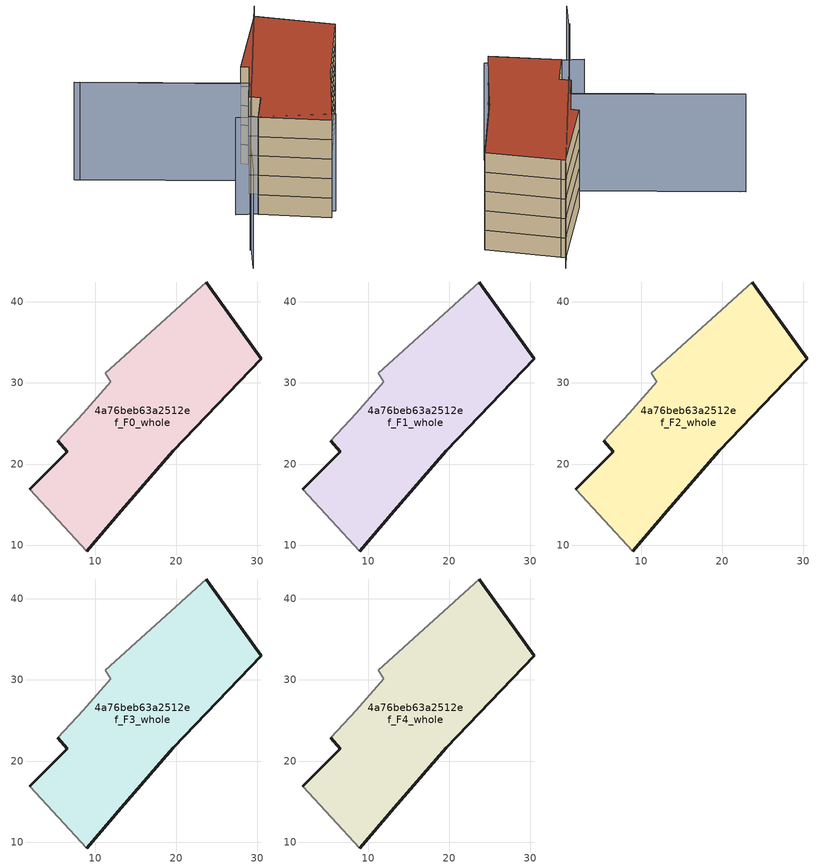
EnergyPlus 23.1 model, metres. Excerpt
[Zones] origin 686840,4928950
4a76beb63a2512ef_F0_whole
 floor ground (EU_floor_Construction): 24.13,41.82 30.46,32.97 19.62,21.62 19.19,21.17 13.25,14.26 8.96,9.27 1.96,16.91 6.55,21.54 5.41,22.87 8.51,26.26 11.92,30.16 11.22,31.17 23.68,42.45 z0
 wall outside (EU_wall_Construction): 5.41,22.87 6.55,21.54 1.96,16.91 / 8.96,9.27 13.25,14.26 19.19,21.17 19.62,21.62 30.46,32.97 24.13,41.82 23.68,42.45 z0:3
 wall adiabatic (EU_wall_Construction): 1.96,16.91 8.96,9.27 / 23.68,42.45 11.22,31.17 11.92,30.16 8.51,26.26 5.41,22.87 z0:3
4a76beb63a2512ef_F1_whole
 floor to 4a76beb63a2512ef_F0_whole (EU_floor_Construction): 24.13,41.82 30.46,32.97 19.62,21.62 19.19,21.17 13.25,14.26 8.96,9.27 1.96,16.91 6.55,21.54 5.41,22.87 8.51,26.26 11.92,30.16 11.22,31.17 23.68,42.45 z3
 wall outside (EU_wall_Construction): 5.41,22.87 6.55,21.54 1.96,16.91 / 8.96,9.27 13.25,14.26 19.19,21.17 19.62,21.62 30.46,32.97 24.13,41.82 23.68,42.45 z3:6
 wall adiabatic (EU_wall_Construction): 1.96,16.91 8.96,9.27 / 23.68,42.45 11.22,31.17 11.92,30.16 8.51,26.26 5.41,22.87 z3:6
4a76beb63a2512ef_F2_whole
 floor to 4a76beb63a2512ef_F1_whole (EU_floor_Construction): 24.13,41.82 30.46,32.97 19.62,21.62 19.19,21.17 13.25,14.26 8.96,9.27 1.96,16.91 6.55,21.54 5.41,22.87 8.51,26.26 11.92,30.16 11.22,31.17 23.68,42.45 z6
 wall outside (EU_wall_Construction): 5.41,22.87 6.55,21.54 1.96,16.91 / 8.96,9.27 13.25,14.26 19.19,21.17 19.62,21.62 30.46,32.97 24.13,41.82 23.68,42.45 z6:9
 wall adiabatic (EU_wall_Construction): 1.96,16.91 8.96,9.27 / 23.68,42.45 11.22,31.17 11.92,30.16 8.51,26.26 5.41,22.87 z6:9
4a76beb63a2512ef_F3_whole
 floor to 4a76beb63a2512ef_F2_whole (EU_floor_Construction): 24.13,41.82 30.46,32.97 19.62,21.62 19.19,21.17 13.25,14.26 8.96,9.27 1.96,16.91 6.55,21.54 5.41,22.87 8.51,26.26 11.92,30.16 11.22,31.17 23.68,42.45 z9
 wall outside (EU_wall_Construction): 5.41,22.87 6.55,21.54 1.96,16.91 / 8.96,9.27 13.25,14.26 19.19,21.17 19.62,21.62 30.46,32.97 24.13,41.82 23.68,42.45 z9:12
 wall adiabatic (EU_wall_Construction): 1.96,16.91 8.96,9.27 / 23.68,42.45 11.22,31.17 11.92,30.16 8.51,26.26 5.41,22.87 z9:12
4a76beb63a2512ef_F4_whole
 floor to 4a76beb63a2512ef_F3_whole (EU_floor_Construction): 24.13,41.82 30.46,32.97 19.62,21.62 19.19,21.17 13.25,14.26 8.96,9.27 1.96,16.91 6.55,21.54 5.41,22.87 8.51,26.26 11.92,30.16 11.22,31.17 23.68,42.45 z12
 wall outside (EU_wall_Construction): 5.41,22.87 6.55,21.54 1.96,16.91 / 8.96,9.27 13.25,14.26 19.19,21.17 19.62,21.62 30.46,32.97 24.13,41.82 23.68,42.45 z12:15
 wall adiabatic (EU_wall_Construction): 1.96,16.91 8.96,9.27 / 23.68,42.45 11.22,31.17 11.92,30.16 8.51,26.26 5.41,22.87 z12:15
 roof outside (EU_roof_Construction): 19.19,21.17 19.62,21.62 30.46,32.97 24.13,41.82 23.68,42.45 11.22,31.17 11.92,30.16 8.51,26.26 5.41,22.87 6.55,21.54 1.96,16.91 8.96,9.27 13.25,14.26 z15
shading: -0.51,18.84 10.82,10.56 / -6.01,9.3 -10.4,3.96 / -9.73,42.59 8.75,26.05 / 8.75,26.05 -6.85,8.64 / 26.01,45.01 8.67,25.9 / 8.67,25.9 -9.16,42.08 z0:15
[Building]
EU S2 Campaign: North Axis=0; Terrain=City; Solar Distribution=FullExterior
[Site:Location]
Bologna: Latitude=44.5; Longitude=11.25; Time Zone=1; Elevation=37
[SizingPeriod:WeatherFileDays]
AnnualSizingPeriod: Begin Month=1; Begin Day of Month=1; End Month=12; End Day of Month=31; Day of Week for Start Day=Monday; Use Weather File Daylight Saving Period=No; Use Weather File Rain and Snow Indicators=No
[MATERIAL]
EU_InternalMass_Material: Roughness=MediumRough; Thickness=0.1; Conductivity=1; Density=1800; Specific Heat=900; Thermal Absorptance=0.9; Solar Absorptance=0.7; Visible Absorptance=0.7
[MATERIAL:NOMASS] Roughness=MediumRough; Thermal Absorptance=0.9; Solar Absorptance=0.7; Visible Absorptance=0.7
Name | Thermal Resistance
EU_wall_NoMass | 0.905828
EU_roof_NoMass | 0.37593
EU_floor_NoMass | 0.67114
[CONSTRUCTION]
EU_wall_Construction: EU_wall_NoMass
EU_roof_Construction: EU_roof_NoMass
EU_floor_Construction: EU_floor_NoMass
EU_InternalMass_Construction: EU_InternalMass_Material
[ZONE] Type=1; Multiplier=1; Ceiling Height=autocalculate; Volume=1126.85; Floor Area=autocalculate; Part of Total Floor Area=Yes
4a76beb63a2512ef_F0_whole; 4a76beb63a2512ef_F1_whole; 4a76beb63a2512ef_F2_whole; 4a76beb63a2512ef_F3_whole; 4a76beb63a2512ef_F4_whole
[INTERNALMASS] Construction=EU_InternalMass_Construction; Surface Area=361.745
Name | Zone or ZoneList
4a76beb63a2512ef_F0_whole_EU_InternalMass | 4a76beb63a2512ef_F0_whole
4a76beb63a2512ef_F1_whole_EU_InternalMass | 4a76beb63a2512ef_F1_whole
4a76beb63a2512ef_F2_whole_EU_InternalMass | 4a76beb63a2512ef_F2_whole
4a76beb63a2512ef_F3_whole_EU_InternalMass | 4a76beb63a2512ef_F3_whole
4a76beb63a2512ef_F4_whole_EU_InternalMass | 4a76beb63a2512ef_F4_whole
[OTHEREQUIPMENT] Fuel Type=Electricity; Design Level Calculation Method=Watts/Area; Power per Zone Floor Area=1; Fraction Latent=0; Fraction Radiant=0; Fraction Lost=0; Carbon Dioxide Generation Rate=0; EndUse Subcategory=EU_Step8_InternalGains
Name | Zone or ZoneList or Space or SpaceList | Schedule
EU_Step8_InternalGain_4a76beb63a2512ef_F0_whole_f000 | 4a76beb63a2512ef_F0_whole | EU_Step8_GainSchedule_4a76beb63a2512ef_F0_whole_f000
EU_Step8_InternalGain_4a76beb63a2512ef_F1_whole_f000 | 4a76beb63a2512ef_F1_whole | EU_Step8_GainSchedule_4a76beb63a2512ef_F1_whole_f000
EU_Step8_InternalGain_4a76beb63a2512ef_F2_whole_f000 | 4a76beb63a2512ef_F2_whole | EU_Step8_GainSchedule_4a76beb63a2512ef_F2_whole_f000
EU_Step8_InternalGain_4a76beb63a2512ef_F3_whole_f000 | 4a76beb63a2512ef_F3_whole | EU_Step8_GainSchedule_4a76beb63a2512ef_F3_whole_f000
EU_Step8_InternalGain_4a76beb63a2512ef_F4_whole_f000 | 4a76beb63a2512ef_F4_whole | EU_Step8_GainSchedule_4a76beb63a2512ef_F4_whole_f000
[ZONEVENTILATION:DESIGNFLOWRATE] Schedule=EU_AlwaysOn; Design Flow Rate Calculation Method=AirChanges/Hour; Air Changes per Hour=0.73129; Ventilation Type=Natural; Fan Pressure Rise=0; Fan Total Efficiency=1; Constant Term Coefficient=1; Temperature Term Coefficient=0; Velocity Term Coefficient=0; Velocity Squared Term Coefficient=0; Minimum Indoor Temperature=-100; Maximum Indoor Temperature=100; Delta Temperature=-100; Minimum Outdoor Temperature=-100; Maximum Outdoor Temperature=100; Maximum Wind Speed=40
Name | Zone or ZoneList or Space or SpaceList
EU_ConstantAir_4a76beb63a2512ef_F0_whole | 4a76beb63a2512ef_F0_whole
EU_ConstantAir_4a76beb63a2512ef_F1_whole | 4a76beb63a2512ef_F1_whole
EU_ConstantAir_4a76beb63a2512ef_F2_whole | 4a76beb63a2512ef_F2_whole
EU_ConstantAir_4a76beb63a2512ef_F3_whole | 4a76beb63a2512ef_F3_whole
EU_ConstantAir_4a76beb63a2512ef_F4_whole | 4a76beb63a2512ef_F4_whole
[HVACTEMPLATE:THERMOSTAT] Constant Heating Setpoint=20; Constant Cooling Setpoint=50
EU_HeatOnly_4a76beb63a2512ef_F0_whole; EU_HeatOnly_4a76beb63a2512ef_F1_whole; EU_HeatOnly_4a76beb63a2512ef_F2_whole; EU_HeatOnly_4a76beb63a2512ef_F3_whole; EU_HeatOnly_4a76beb63a2512ef_F4_whole
[HVACTEMPLATE:ZONE:IDEALLOADSAIRSYSTEM] System Availability Schedule=EU_AlwaysOn; Maximum Heating Supply Air Temperature=50; Minimum Cooling Supply Air Temperature=13; Maximum Heating Supply Air Humidity Ratio=0.0156; Minimum Cooling Supply Air Humidity Ratio=0.0077; Heating Limit=NoLimit; Cooling Limit=NoLimit; Heating Availability Schedule=EU_AlwaysOn; Cooling Availability Schedule=EU_CoolingOff; Dehumidification Control Type=ConstantSensibleHeatRatio; Cooling Sensible Heat Ratio=0.7; Dehumidification Setpoint=60; Humidification Control Type=None; Humidification Setpoint=30; Outdoor Air Method=None; Outdoor Air Flow Rate per Person=0.00944; Outdoor Air Flow Rate per Zone Floor Area=0; Outdoor Air Flow Rate per Zone=0; Demand Controlled Ventilation Type=None; Outdoor Air Economizer Type=NoEconomizer; Heat Recovery Type=None; Sensible Heat Recovery Effectiveness=0.7; Latent Heat Recovery Effectiveness=0.65
Name | Template Thermostat
4a76beb63a2512ef_F0_whole | EU_HeatOnly_4a76beb63a2512ef_F0_whole
4a76beb63a2512ef_F1_whole | EU_HeatOnly_4a76beb63a2512ef_F1_whole
4a76beb63a2512ef_F2_whole | EU_HeatOnly_4a76beb63a2512ef_F2_whole
4a76beb63a2512ef_F3_whole | EU_HeatOnly_4a76beb63a2512ef_F3_whole
4a76beb63a2512ef_F4_whole | EU_HeatOnly_4a76beb63a2512ef_F4_whole
[SIZING:ZONE] Zone Cooling Design Supply Air Temperature Input Method=SupplyAirTemperature; Zone Cooling Design Supply Air Temperature=13; Zone Heating Design Supply Air Temperature Input Method=SupplyAirTemperature; Zone Heating Design Supply Air Temperature=50; Zone Cooling Design Supply Air Humidity Ratio=0.008; Zone Heating Design Supply Air Humidity Ratio=0.008; Cooling Design Air Flow Method=DesignDay; Cooling Design Air Flow Rate=0; Cooling Minimum Air Flow per Zone Floor Area=0.000762; Cooling Minimum Air Flow=0; Cooling Minimum Air Flow Fraction=0.2; Heating Design Air Flow Method=DesignDay; Heating Design Air Flow Rate=0; Heating Maximum Air Flow per Zone Floor Area=0.002032; Heating Maximum Air Flow=0.141576; Heating Maximum Air Flow Fraction=0.3; Account for Dedicated Outdoor Air System=No; Dedicated Outdoor Air System Control Strategy=NeutralSupplyAir; Dedicated Outdoor Air Low Setpoint Temperature for Design=autosize; Dedicated Outdoor Air High Setpoint Temperature for Design=autosize; Zone Load Sizing Method=Sensible Load Only No Latent Load; Zone Latent Cooling Design Supply Air Humidity Ratio Input Method=HumidityRatioDifference; Zone Cooling Design Supply Air Humidity Ratio Difference=0.005; Zone Latent Heating Design Supply Air Humidity Ratio Input Method=HumidityRatioDifference; Zone Humidification Design Supply Air Humidity Ratio Difference=0.005
4a76beb63a2512ef_F0_whole; 4a76beb63a2512ef_F1_whole; 4a76beb63a2512ef_F2_whole; 4a76beb63a2512ef_F3_whole; 4a76beb63a2512ef_F4_whole
[SCHEDULE:CONSTANT]
Name | Hourly Value
EU_AlwaysOn | 1
EU_CoolingOff | 0
[SCHEDULE:FILE] Column Number=1; Rows to Skip at Top=0; Number of Hours of Data=8760; Column Separator=Comma; Interpolate to Timestep=No; Minutes per Item=60; Adjust Schedule for Daylight Savings=Yes
Name | File
EU_Step8_GainSchedule_4a76beb63a2512ef_F0_whole_f000 | ../../schedules/4a76beb63a2512ef/4a76beb63a2512ef_F0_whole_f000_gain.csv
EU_Step8_GainSchedule_4a76beb63a2512ef_F1_whole_f000 | ../../schedules/4a76beb63a2512ef/4a76beb63a2512ef_F1_whole_f000_gain.csv
EU_Step8_GainSchedule_4a76beb63a2512ef_F2_whole_f000 | ../../schedules/4a76beb63a2512ef/4a76beb63a2512ef_F2_whole_f000_gain.csv
EU_Step8_GainSchedule_4a76beb63a2512ef_F3_whole_f000 | ../../schedules/4a76beb63a2512ef/4a76beb63a2512ef_F3_whole_f000_gain.csv
EU_Step8_GainSchedule_4a76beb63a2512ef_F4_whole_f000 | ../../schedules/4a76beb63a2512ef/4a76beb63a2512ef_F4_whole_f000_gain.csv
